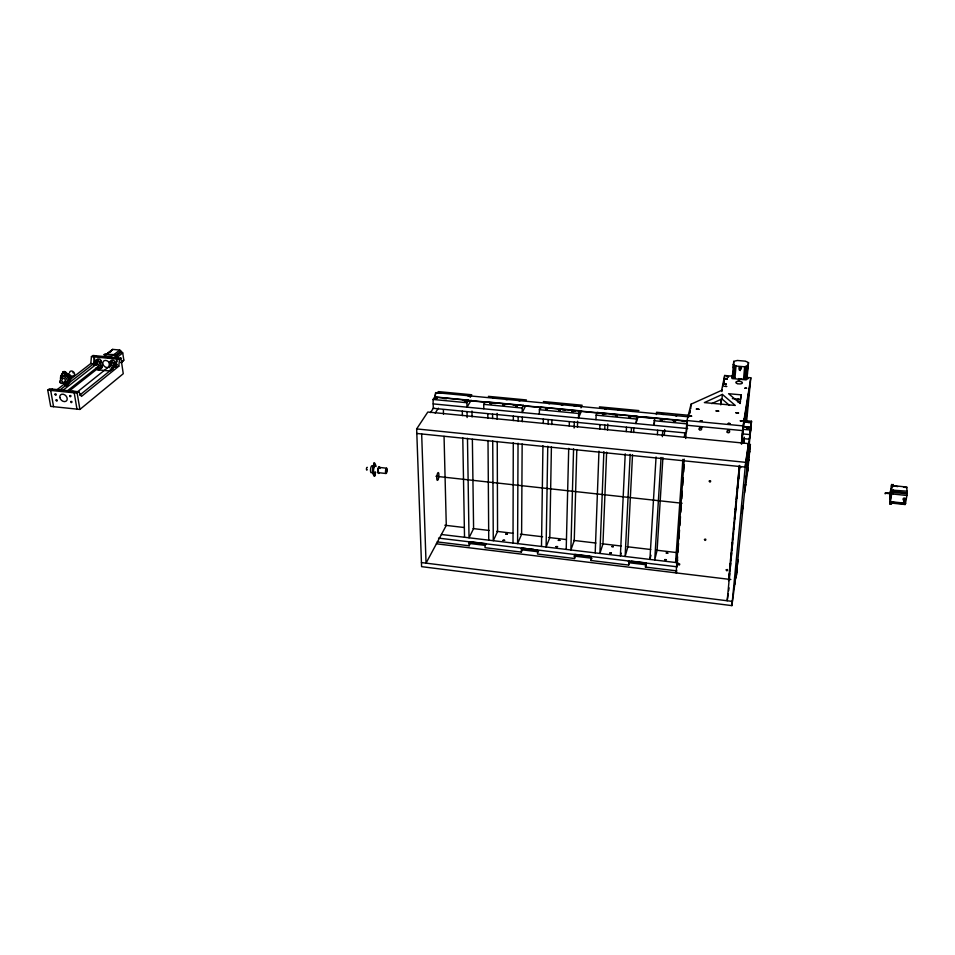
<?xml version="1.0" encoding="UTF-8"?>
<svg xmlns="http://www.w3.org/2000/svg" width="955" height="955" viewBox="0 0 955 955"><rect width="100%" height="100%" fill="white"/><g stroke="black" fill="none" stroke-linecap="round" stroke-linejoin="round"><path stroke-width="1.43" d="M513.014 543.061L513.277 442.702M513.336 420.558L513.348 416.129M518.04 443.18L517.598 543.61L521.609 534.287L522.158 443.956M518.147 421.036L518.159 416.607M485.009 543.705L485.045 547.693L521.358 552.086L521.382 548.075M483.791 408.8L483.743 404.347L485.259 401.733L523.591 405.409L522.23 408.048L522.206 412.524L525.787 405.541M522.289 421.752L522.325 417.299M522.648 548.361L521.358 552.086M523.591 406.15L523.591 405.409M749.568 451.202L749.4 452.718L749.568 451.166M891.493 503.583L891.66 502.27L905.436 503.739L906.916 495.49L893.092 494.045L893.414 491.157M892.841 486.453L893.009 485.152L892.865 485.868M537.593 550.032L537.546 554.043L574.528 558.508L575.626 554.736M539.336 414.183L539.396 409.695L540.685 407.045L579.769 410.781L579.745 411.533M889.547 493.222C884.688 491.348 885.058 495.812 885.369 492.792M889.881 496.731L889.893 496.051L890.012 504.061M890.299 494.905L890.526 493.413M540.685 407.785L540.685 407.045M541.497 546.463L542.941 445.722M543.264 423.507L543.335 419.066M547.764 446.224L546.105 547.012L549.793 537.605L551.405 446.952M548.122 423.984L548.194 419.532M551.811 424.653L551.883 420.188M566.208 549.423L568.714 448.361M569.264 426.061L569.371 421.609M906.916 495.49L906.904 487.05L893.164 485.641L893.068 484.436L892.639 486.943M573.573 448.85L570.863 549.973L574.253 540.494L576.808 449.542M574.122 428.031L574.289 422.086M577.441 427.171L577.608 421.215M736.389 574.564L736.353 575.662L736.878 570.995M574.528 558.508L574.635 554.485M579.769 410.781L578.635 413.467L578.503 417.98L581.488 410.877M736.448 574.695L736.472 573.776M889.941 494.308C888.938 511.892 893.152 477.87 890.096 492.995M629.584 561.218L628.665 565.062L591.002 560.501L591.145 556.467M595.98 419.675L596.135 415.15L597.197 412.453L637.045 416.261L637.009 417.013M597.173 413.205L597.197 412.453M595.204 552.885L598.964 451.142M599.776 429.022L599.943 424.593M744.864 416.499L744.315 421.286L744.458 418.744L744.375 419.543M603.87 451.631L599.907 553.446L602.963 543.873L606.628 452.169M604.73 429.499L604.909 425.082M607.523 429.977L607.75 424.056M619.413 410.173L617.813 410.196M625.227 453.816L620.38 555.894L621.18 553.148M626.289 431.624L626.492 427.183M630.181 454.317L625.119 556.467L627.877 546.809L632.52 454.807M631.279 432.114L631.494 427.673M633.643 432.543L633.869 428.091M628.665 565.062L628.879 561.003M637.045 416.261L635.911 423.554L638.215 416.511M751 425.071L751.179 422.552L743.778 421.847M676.438 570.839L645.461 567.091L645.687 563.032M654.772 418.72L654.808 417.956L653.721 425.273L654.569 422.444M656.395 414.518L656.527 412.262L689.606 415.389M656.061 456.968L649.913 559.427L650.964 555.261M657.398 434.692L657.661 430.228M661.063 457.469L654.712 560L657.112 550.259L662.925 457.493M662.352 436.674L662.722 430.729M664.31 435.408L664.68 429.523M745.425 485.737L745.58 484.173L745.437 485.653M747.061 468.845L747.228 467.27L747.061 468.833M682.861 459.391L675.567 562.495L676.486 558.293M684.425 437.295L684.735 432.878M676.116 572.809L684.222 459.164M685.69 438.5L686.967 420.546L691.05 404.192L721.622 390.368L724.666 375.482L733.38 376.246M676.45 573.119L676.665 570.147M676.988 565.694L677.62 556.777M677.943 552.312L678.575 543.395M678.898 538.942L679.53 530.025M679.853 525.56L680.485 516.655M680.808 512.19L681.345 504.765M681.763 498.82L682.3 491.383M682.718 485.438L683.255 478.013M683.673 472.068L684.21 464.631M686.55 431.935L687.075 424.509M690.716 408.764L691.05 404.192M720.798 404.848L721.3 398.939M721.073 404.323L721.455 399.906M729.513 405.409L721.98 398.927L722.362 394.403L704.36 402.592L735.302 405.445L722.362 394.403M724.045 382.871L724.666 375.482M733.154 364.607A1.719 0.657 3.8 0 1 734.252 365.168L734.908 365.49A1.731 0.669 3.9 0 1 736.007 366.052L734.98 377.726L732.282 377.44L733.786 361.348A1.707 0.657 3.8 0 0 735.052 361.002L735.804 360.811A1.707 0.645 3.8 0 0 737.069 360.453L745.64 361.181A1.719 0.657 4 0 0 746.738 361.73L747.407 362.052A1.719 0.657 4.1 0 0 748.505 362.602L747.419 374.217L747.252 373.047M732.903 371.471L732.772 372.951L732.939 372.056M733.225 367.747L733.786 361.348M733.882 377.153L732.521 377.034L733.249 376.819L734.276 365.168M69.763 379.839L90.809 363.521L91.429 356.657L92.957 355.487L120.927 358.113L123.255 373.727L79.91 409.432L50.675 406.388L47.75 390.129L49.457 388.816L78.811 391.789L81.45 396.409L118.826 366.195L119.459 359.295L120.927 358.113M59.783 390.106L93.602 363.783L94.223 356.919L95.739 355.738M734.908 365.49L733.882 377.153A1.719 0.669 4 0 1 734.98 377.726M735.648 508.681L735.792 506.986L735.553 509.504M79.647 395.203L116.021 365.932L116.641 359.032L118.122 357.85M738.549 381.236C741.796 380.114 737.129 383.325 738.764 378.884M738.609 380.89L738.824 378.538M737.905 401.96L738.191 398.892M740.901 398.259L741.211 394.857L728.593 393.711L739.779 403.177L741.211 394.857M747.956 365.872L746.297 378.681L743.587 378.478L744.661 366.792A1.731 0.669 4.1 0 1 745.927 366.445L746.691 366.231A1.731 0.669 4.1 0 1 747.956 365.872L748.505 362.602M746.691 366.231L745.604 377.905L746.213 378.228L745.485 378.431L744.852 378.108L745.927 366.445M890.382 494.356L890.323 499.286L891.397 489.115L890.717 491.801M728.546 580.664L739.265 466.267M741.355 443.98L743.05 425.906L750.797 377.774L746.44 377.392M728.796 579.566L729.345 573.633M729.632 570.672L730.324 563.259M730.599 560.299L731.291 552.885M731.578 549.925L732.27 542.512M732.545 539.539L733.106 533.618M733.524 529.165L734.073 523.245M734.49 518.792L735.052 512.859M735.481 510.054L736.019 502.485M736.293 499.525L736.997 492.112M737.272 489.151L737.964 481.738M738.239 478.777L738.8 472.844M739.218 468.392L739.492 465.431M741.581 443.204L742.966 428.377M729.119 579.494L729.68 573.597M729.954 570.648L730.647 563.283M730.921 560.334L731.614 552.957M731.888 550.008L732.581 542.643M732.855 539.694L733.416 533.797M733.822 529.368L734.383 523.471M734.801 519.054L736.317 502.831M736.735 498.415L737.284 492.517M737.702 488.089L738.263 482.191M738.537 479.243L739.23 471.877M739.504 468.929L739.779 465.98M741.856 443.86L743.802 423.22M739.791 466.529L727.185 600.755L728.223 593.592M743.861 442.869L744.279 438.417M745.819 422.122L748.804 391.968M746.583 422.074L750.797 377.774M738.418 478.944L738.466 478.324L738.382 478.944M731.888 605.625L745.664 462.339L748.457 443.586L427.816 412.023L416.655 428.914L421.585 566.649L731.888 605.625L738.108 559.809M734.873 584.221L735.278 580.067M748.004 448.229L748.457 443.586M736.711 569.801L735.911 578.038L736.365 574.755M744.184 420.558L751.525 421.262L749.341 439.193L741.928 438.464M750.582 427.9L750.654 427.136L743.241 426.419M736.866 571.186L736.938 570.505M751.525 421.262L736.436 574.074M747.67 471.257L750.391 444.314L747.025 467.425M677.561 559.952L677.561 560.967M735.577 508.621L735.481 509.457L735.732 507.845M748.66 460.226C748.445 462.542 748.887 458.006 748.684 460.31M103.832 354.675L115.495 355.153L116.641 358.662M104.429 354.221L116.08 354.687L117.095 357.373L122.729 352.884A1.612 1.265 46.3 0 1 121.595 351.798L120.927 351.165A1.624 1.265 46.4 0 1 119.781 350.043L112.618 349.375L106.9 353.827A1.635 1.265 46.4 0 1 106.817 354.15M105.48 355.224C104.417 357.015 104.071 353.171 105.48 355.224A1.624 1.265 46.4 0 1 105.48 355.618M743.074 429.332L743.217 427.625L742.954 430.18L743.074 429.332L750.236 429.965M746.309 476.497C746.583 474.289 746.058 478.801 746.333 476.569M112.093 350.187A1.612 1.265 46.5 0 1 111.783 350.294L107.223 354.007M751.179 422.552L750.618 427.649L743.217 426.646M729.286 580.079L729.548 577.751M893.379 490.202L907.25 491.204M121.643 362.518A1.612 1.253 45.8 0 1 122.479 361.611L122.956 361.074A1.612 1.265 45.8 0 1 123.816 360.166L122.729 352.884M689.677 413.682L690.011 411.056M889.666 496.958L891.624 484.412M897.652 486.62L893.164 485.641M891.504 502.903L905.436 503.727M375.172 472.283L374.861 474.54L375.709 472.343M374.802 474.981L374.157 476.199L372.832 473.465A4.894 1.456 -83.7 0 1 372.677 469.012L374.026 462.817L373.226 469.072A4.906 1.456 -83.7 0 0 373.369 473.525L374.694 476.259L375.399 474.587M744.566 492.876L747.968 469.144M728.641 590.739L729.059 587.874M751.084 425.835L749.782 434.585L742.393 433.868M750.642 430.383L745.21 467.079L416.81 433.463M743.456 443.084L744.363 437.223M893.092 494.045L893.426 489.772M548.325 403.511L549.602 403.786M750.379 382.203L742.608 430.61L686.633 425.214L687.182 423.017M740.077 403.571L740.555 400.778M435.635 393.639L434.931 397.411L435.611 392.601L688.865 416.858M891.409 504.204L891.863 501.805L905.65 503.261L905.077 504.515L891.337 503.058M721.92 391.55L722.314 389.58M722.911 386.703L724.296 379.899M114.672 365.765L112.511 367.556L111.174 367.15M689.582 412.811L690.083 410.805M645.461 567.091L645.998 564.966M469.382 395.919L467.795 395.859M591.002 560.501L591.694 558.424M740.662 368.594L740.197 367.699L739.588 368.499M893.247 492.47L907.047 493.842M890.096 503.44L890.239 502.044L890.036 504.145L892.018 491.777C891.624 484.543 891.302 486.716 891.612 485.009M581.01 407.857L582.12 405.218L543.371 401.542M367.209 469.812C366.123 471.436 366.207 466.685 367.329 467.365M749.556 422.623L747.956 422.552M437.175 541.903L469.156 545.771L470.624 542.106M60.666 378.61A5.3 4.035 45.8 0 1 60.75 376.282L63.03 372.211A1.91 1.456 46 0 1 65.585 372.116L68.975 376.377A5.3 4.035 45.8 0 1 70.025 381.105L67.733 385.151A1.898 1.444 45.6 0 1 64.868 384.865L63.34 382.931M60.857 377.165A5.3 4.035 45.8 0 1 61.048 376.043L63.03 372.211M471.125 400.312L466.983 407.176L466.911 402.724L468.487 400.133L434.764 396.91L433.057 399.465L433.307 408.31L685.69 432.973M470.206 397.304L471.746 394.761L438.297 391.598L437.175 393.269M65.919 383.421L66.743 384.579L66.683 383.385M435.205 413.073L438.381 408.167M430.49 412.608L433.701 407.713M96.276 367.508L96.312 367.771A2.376 1.838 45.9 0 0 97.852 369.597L99.451 369.752A2.376 1.838 45.9 0 0 100.466 368.2L100.418 366.792A3.175 2.459 46 0 0 99.809 363.33L99.559 362.279A2.388 1.85 46.1 0 0 98.21 360.322L96.109 360.131A2.388 1.85 46.1 0 0 95.357 361.873L95.643 363.628L93.566 363.437L93.686 364.142C95.19 362.733 101.875 364.404 97.828 366.183M100.275 366.971L101.922 365.61A3.175 2.459 46 0 0 101.314 362.148L101.063 361.086A2.388 1.85 46.2 0 0 99.726 359.14L97.637 358.949A2.388 1.85 46.2 0 0 96.885 360.692M518.541 400.587L519.938 400.897M732.963 373.095L731.924 378.502L745.819 379.863L746.607 379.648L747.383 374.348M373.859 465.181L373.906 463.879M120.724 362.661L123.816 360.166M121.19 362.649L122.479 361.611M47.75 390.129L77.164 393.114L78.811 391.789M109.515 367.126A3.187 2.471 45.8 0 1 109.383 364.333L109.347 362.924A2.388 1.862 45.9 0 1 110.374 361.348L111.998 361.515A2.388 1.862 45.9 0 1 113.526 363.342L113.836 365.371L115.328 364.177L117.417 364.38M77.116 392.111L111.186 364.906M113.561 363.604L115.018 362.16A2.388 1.862 45.9 0 0 113.49 360.333L111.866 360.166A2.388 1.862 45.9 0 0 110.899 361.205M75.863 391.49L74.204 392.815L76.973 409.134M116.14 356.621A1.635 1.277 46.1 0 1 115.949 356.275L121.595 351.798M68.581 391.502L96.252 369.681L110.195 371.018M115.985 355.033L120.915 351.142M100.466 368.2L101.982 367.007L101.779 365.777M67.137 390.989L99.344 365.646M119.781 350.043L114.111 354.508A1.635 1.277 46.2 0 0 114.302 354.854M99.702 363.234L101.218 362.052M61.657 391.347L97.422 363.389M99.559 362.279L101.063 361.086M93.686 364.142L95.214 362.96M106.805 354.174L111.783 350.294M67.733 385.151L68.044 384.913A1.898 1.444 45.6 0 1 65.167 384.626L64.868 384.865M93.912 365.562L95.321 363.664M70.025 381.105L69.727 381.332A5.3 4.035 45.8 0 0 68.665 376.604L65.286 372.343A1.91 1.456 46 0 0 62.72 372.438M93.566 363.437L95.094 362.243M56.894 389.807L65.083 383.456M52.382 389.115L50.675 390.428L53.576 406.687M65.967 372.593L65.585 372.116M507.212 399.691L505.923 399.644M711.714 403.631L721.98 398.927M98.055 367.007C96.574 369.167 100.848 367.938 98.055 367.007A2.376 1.838 45.9 0 0 98.401 367.639M732.807 378.013L733.046 378.538M676.558 415.903C678.289 414.948 673.788 415.234 676.128 415.914M105.408 354.138L105.587 355.296M115.925 356.263C115.579 353.255 115.018 358.483 115.161 355.558A1.635 1.277 46.2 0 1 114.91 355.439M904.23 499.931C906.426 499.405 902.881 498.033 903.908 499.823M733.225 376.819L733.249 376.819A1.719 0.669 3.9 0 0 732.139 376.258M736.007 366.052L744.661 366.792M732.389 398.617L740.793 399.381M745.58 377.905L745.604 377.905A1.719 0.669 4.2 0 1 746.87 377.547M91.429 356.657L119.459 359.295M488.387 396.337L526.408 399.942M599.406 406.854L638.907 410.59M113.836 365.371L115.925 365.574L116.044 366.278C114.254 367.842 111.078 362.781 110.589 366.183M90.809 363.521L93.602 363.783M116.021 365.932L118.826 366.195M686.967 420.546L743.05 425.906M643.264 416.762L686.752 420.928M434.764 397.125L670.553 419.699M673.526 419.973L686.872 421.251M93.805 364.858L96.718 365.192M113.239 366.72L116.152 366.995M469.024 400.67L485.331 402.234M523.865 405.923L541.652 407.63M578.694 411.175L597.961 413.026M636.496 416.714L654.282 418.421M443.574 398.486L446.51 398.772M462.626 400.312L465.563 400.587M492.637 403.189L495.585 403.464M502.951 404.168L505.899 404.454M513.277 405.159L516.225 405.445M562.388 409.874L565.276 410.149M572.511 410.841L575.411 411.116M603.071 413.766L606.019 414.052M611.928 414.613L614.877 414.9M632.58 416.595L635.529 416.881M662.018 419.412L664.919 419.699M672.177 420.391L675.078 420.666M682.324 421.358L685.224 421.644M433.057 399.465L466.911 402.724M483.743 404.347L522.23 408.048M539.396 409.695L578.635 413.467M596.135 415.15L636.137 418.994M653.984 420.713L687.493 423.936M433.188 403.893L687.648 428.568M747.705 446.14L750.093 446.367M416.655 428.914L745.664 462.339M738.394 466.541L741.271 466.84M99.905 368.594L100.955 368.558A2.376 1.838 45.9 0 0 101.982 367.007M903.526 487.229L906.677 487.551M893.295 491.419L907.119 492.852M885.392 493.222L889.583 493.663M374.79 463.151L375.876 465.646A4.906 1.456 -83.7 0 1 376.067 466.518M373.918 464.082L373.835 464.643M379.123 467.389L386.62 468.213A2.662 0.764 -83.7 0 1 386.811 472.295A2.662 0.764 -83.7 0 1 385.51 472.068A2.662 0.764 -83.7 0 1 386.62 468.213M435.946 476.294L682.085 503.249M378.514 472.677L386.011 473.513M444.839 525.238L464.094 527.506M472.976 528.557L489.27 530.479M496.672 531.35L512.966 533.272M520.38 534.143L542.595 536.758M548.516 537.462L566.291 539.551M573.692 540.423L595.908 543.049M601.841 543.741L621.096 546.009M627.017 546.714L650.713 549.507M656.646 550.211L675.901 552.479M441.377 534.49L677.978 562.782M469.991 541.736L486.274 543.693M521.812 547.967L526.253 548.504M529.213 548.862L533.654 549.388M575.101 554.378L589.915 556.156M631.362 561.146L646.165 562.925M438.524 538.119L677.286 566.828M469.86 542.476L486.155 544.434M521.693 548.719L537.975 550.677M574.994 555.13L591.276 557.087M628.295 561.552L646.069 563.689M469.227 543.455L485.462 545.412M522.361 549.865L538.596 551.823M574.015 556.085L591.73 558.221M628.617 562.674L646.332 564.811M436.351 543.801L730.838 579.53M421.442 562.567L732.294 601.399M112.26 369.728L111.89 368.415L113.036 369.131M59.867 390.165L57.67 389.95A2.507 1.898 45.3 0 0 57.288 390.261M63.651 382.692L65.167 384.626M77.164 393.114L79.91 409.432M94.223 356.919L95.118 362.578M115.054 362.423L115.328 364.177M116.641 359.032L117.071 361.873M904.863 501.709L905.077 504.515M890.382 493.759L890.43 494.559M421.668 433.952L426.049 563.14L446.283 525.405L444.051 436.399M434.764 396.91L434.776 397.638M443.383 409.695L443.49 414.148M462.315 411.139L462.399 415.592M462.781 437.856L464.524 537.259M467.043 411.605L467.138 417.55M467.473 438.333L469.024 537.796L473.596 528.628L472.367 439.288M469.084 541.795L469.156 545.771M471.973 411.008L472.057 416.965M468.487 400.133L468.499 400.873M487.802 413.634L487.838 418.099M488.005 440.434L488.745 540.16M485.259 401.733L485.259 402.473M492.577 414.1L492.601 418.565M492.72 440.912L493.281 540.697L497.567 531.457L497.233 441.413M497.125 413.372L497.137 419.269M109.192 366.732A3.963 3.08 45.9 0 1 103.403 365.18A3.963 3.08 45.9 0 1 105.492 360.417A3.963 3.08 45.9 0 1 109.861 365.228M904.803 500.205A1.337 1.122 -1.8 0 0 905.364 498.486A1.337 1.122 -1.8 0 0 903.239 498.498L903.06 499.608A1.337 1.122 -1.8 0 0 904.122 500.277M107.473 357.636A4.727 3.689 46 0 1 112.404 357.433M117.095 357.373A1.635 1.277 46.1 0 1 116.737 357.206M112.618 349.375A1.612 1.265 46.5 0 1 112.344 349.984M111.293 350.831A1.612 1.265 46.5 0 1 110.458 351.75M743.587 378.478A1.731 0.68 4.2 0 1 744.852 378.12M741.832 378.693A4.978 1.946 4.1 0 1 739.301 378.729M744.017 419.89A3.008 2.758 -1.5 0 1 743.253 421.131M744.088 419.83A2.996 2.758 -1.5 0 1 743.706 421.215M114.719 365.168A1.504 1.17 45.8 0 1 114.648 365.825M111.078 370.421A2.388 1.85 45.6 0 1 110.231 368.857M71.768 391.92A2.519 1.91 45.1 0 1 72.556 391.323L74.251 391.502A2.519 1.91 45.1 0 1 74.8 391.848M371.734 472.474A3.534 1.05 -83.7 0 1 370.552 471.185A3.534 1.05 -83.7 0 1 371.173 466.685A3.534 1.05 -83.7 0 1 372.557 466.434M373.369 472.785A3.534 1.05 -83.7 0 1 373.083 469.108A3.534 1.05 -83.7 0 1 374.288 466.04M378.944 472.391A2.662 0.776 -83.7 0 1 378.013 471.448A2.662 0.776 -83.7 0 1 378.562 467.926A2.662 0.776 -83.7 0 1 379.577 468.26M373.453 472.761A3.426 1.015 -83.7 0 1 373.142 468.905A3.426 1.015 -83.7 0 1 374.479 466.124M375.052 472.092A3.426 1.015 -83.7 0 1 373.727 472.271A3.426 1.015 -83.7 0 1 373.882 467.986A3.426 1.015 -83.7 0 1 375.267 466.338M379.242 472.558A3.426 1.003 -83.7 0 1 377.81 472.104A3.426 1.003 -83.7 0 1 378.574 467.15A3.426 1.003 -83.7 0 1 379.875 468.487M61.848 377.834A3.832 2.913 45.8 0 1 65.597 375.625A3.832 2.913 45.8 0 1 68.557 380.329A3.832 2.913 45.8 0 1 64.295 381.714M60.881 380.663A3.832 2.913 45.8 0 1 63.317 376.473A3.832 2.913 45.8 0 1 67.184 381.403A3.832 2.913 45.8 0 1 62.099 382.215M62.338 379.469A1.707 1.289 45.8 0 1 63.591 378.359A1.707 1.289 45.8 0 1 65.262 379.756A1.707 1.289 45.8 0 1 64.606 381.343M64.976 375.279A3.701 2.817 45.8 0 1 68.056 377.201A3.701 2.817 45.8 0 1 68.617 380.496M65.799 373.763A3.689 2.817 45.8 0 1 70.658 375.793A3.689 2.817 45.8 0 1 69.273 380.006M69.548 372.665A2.853 2.185 45.9 0 1 72.294 371.161A2.853 2.185 45.9 0 1 74.585 374.444A2.853 2.185 45.9 0 1 71.84 375.936M68.127 374.36A2.865 2.185 45.8 0 1 68.772 374.67M69.357 375.136A2.865 2.185 45.8 0 1 69.846 375.697M70.204 376.342A2.865 2.185 45.8 0 1 70.276 378.252M72.926 372.593A1.683 1.289 45.9 0 1 73.213 372.928M701.937 427.363A1.313 1.158 9.7 0 1 699.872 427.41M729.572 430.275A1.313 1.17 7.2 0 1 727.973 430.311M747.192 473.023L747.025 474.575L747.192 473.047M747.789 469.287L747.956 467.783L747.789 469.287M747.825 463.497L748.004 461.957L747.837 463.414M748.648 457.815L748.827 456.287L748.648 457.815M891.815 491.992L891.982 490.93L891.934 491.956M632.652 411.33L630.992 411.271L632.652 411.33M630.754 416.929L629.082 416.953L630.754 416.929M732.819 538.19L732.998 536.626L732.819 538.19M613.361 546.642L611.797 546.558L613.361 546.642M611.415 553.04L609.827 553.064L611.415 553.04M730.014 567.258L730.277 564.966L730.026 567.354M617.419 415.652L615.748 415.676L617.419 415.652M741.916 513.42L742.787 505.696L741.916 513.42M606.258 408.824L604.599 408.859L606.258 408.824M746.201 480.222L746.356 478.789L746.201 480.222M604.133 414.375L602.462 414.398L604.133 414.375M374.157 464.584C374.324 466.756 374.861 462.59 374.157 464.584M374.157 474.42C374.324 476.569 374.838 472.45 374.157 474.42M374.694 474.48C374.897 476.605 375.375 472.343 374.694 474.48M385.868 470.779C386.25 475.733 387.372 466.159 385.868 470.779M559.893 540.327L558.341 540.351L559.893 540.327M575.865 405.947L574.23 405.875L575.865 405.947M573.489 411.438L571.83 411.462L573.489 411.438M557.529 546.618L555.953 546.642L557.529 546.618M562.889 404.717L561.242 404.741L562.889 404.717M560.406 410.184L558.747 410.208L560.406 410.184M547.382 408.931L545.735 408.955L547.382 408.931M507.392 534.12L505.875 534.048L507.392 534.12M504.61 540.303L503.058 540.327L504.61 540.303M742.071 420.904L740.316 420.833L742.071 420.904M517.324 406.042L515.676 406.078L517.324 406.042M504.491 404.813L502.843 404.848L504.491 404.813M678.408 564.142C679.244 566.96 680.963 562.507 678.408 564.142M709.279 481.093C710.114 484.101 711.964 479.291 709.279 481.093M55.032 394.176C55.581 397.173 57.539 393.102 55.032 394.176M56.07 400.05C56.62 403.034 58.577 398.987 56.07 400.05M63.687 373.035C64.164 375.721 65.919 372.068 63.687 373.035M63.997 372.808L65.155 373.715L64.069 372.677M65.537 383.779C65.967 386.429 67.817 382.836 65.537 383.779M494.75 398.247L493.126 398.271L494.75 398.247M69.715 395.68C70.252 398.677 72.246 394.606 69.715 395.68M491.718 403.595L490.094 403.523L491.718 403.595M70.73 401.566C71.255 404.55 73.249 400.491 70.73 401.566M726.23 569.872C727.042 572.714 728.844 568.225 726.23 569.872M96.789 361.659C97.267 364.535 99.201 360.62 96.789 361.659M704.48 539.468C705.268 542.356 707.142 537.808 704.48 539.468M110.816 362.995C111.281 365.872 113.227 361.945 110.816 362.995M466.171 401.136L464.536 401.172L466.171 401.136M440.565 393.102L438.978 393.209L440.565 393.102M437.092 398.354L435.468 398.378L437.092 398.354M739.301 369.836L740.316 370.492L739.301 369.836M748.72 428.329L746.977 428.162L748.72 428.329M903.979 501.459C903.848 503.727 906.426 500.635 903.979 501.459M666.303 559.702L664.704 559.618L666.303 559.702M738.525 413.014L735.935 412.763L738.525 413.014M667.784 553.172L666.244 552.993L667.784 553.172M730.014 423.543L728.259 423.375L730.014 423.543M746.547 388.231L744.948 388.172L746.547 388.231M748.183 378.514L746.547 378.455L748.183 378.514M718.673 411.151L716.095 410.913L718.673 411.151M726.636 386.453L724.976 386.309L726.636 386.453M726.266 384.101L724.606 383.958L726.266 384.101M727.292 378.944L725.669 378.884L727.292 378.944M728.546 376.795L726.922 376.652L728.546 376.795M702.009 420.869L700.278 420.701L702.009 420.869M698.941 409.301L696.386 409.062L698.941 409.301M691.599 416.165L689.868 415.998L691.599 416.165M675.543 421.322L673.848 421.155L675.543 421.322M662.006 420.021L660.323 419.949L662.006 420.021M663.63 414.363L661.958 414.303L663.63 414.363M740.71 369.131L739.48 369.024A1.242 1.122 3.7 0 1 739.301 367.305A1.242 1.122 3.7 0 1 741.187 367.46A1.242 1.122 3.7 0 1 740.71 369.131M59.843 397.507A4.202 3.175 45.1 0 0 65.895 401.291A4.202 3.175 45.1 0 0 64.785 394.869A4.202 3.175 45.1 0 0 59.843 397.507M438.44 478.622A3.975 0.991 -83.7 0 0 438.273 472.558A3.975 0.991 -83.7 0 0 436.757 478.324A3.975 0.991 -83.7 0 0 438.44 478.622M59.771 382.048A1.707 1.301 45.7 0 0 62.362 383.17A1.707 1.301 45.7 0 0 61.43 380.544A1.707 1.301 45.7 0 0 59.771 382.048M737.284 383.588A3.319 1.313 4.1 0 0 742.429 382.895A3.319 1.313 4.1 0 0 737.666 381.343A3.319 1.313 4.1 0 0 737.284 383.588M699.37 429.619A1.313 1.17 9.8 0 0 701.591 429.308A1.313 1.17 9.8 0 0 700.099 427.721A1.313 1.17 9.8 0 0 699.37 429.619M727.316 432.329A1.325 1.17 7.3 0 0 729.56 432.018A1.325 1.17 7.3 0 0 728.08 430.43A1.325 1.17 7.3 0 0 727.316 432.329"/></g></svg>
